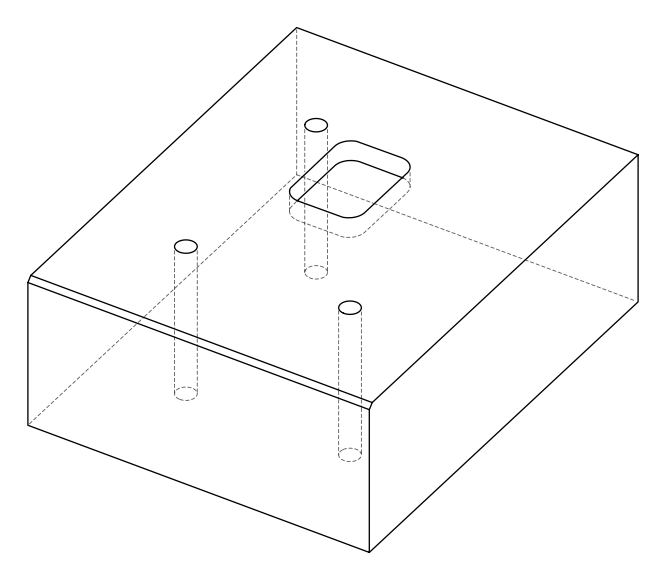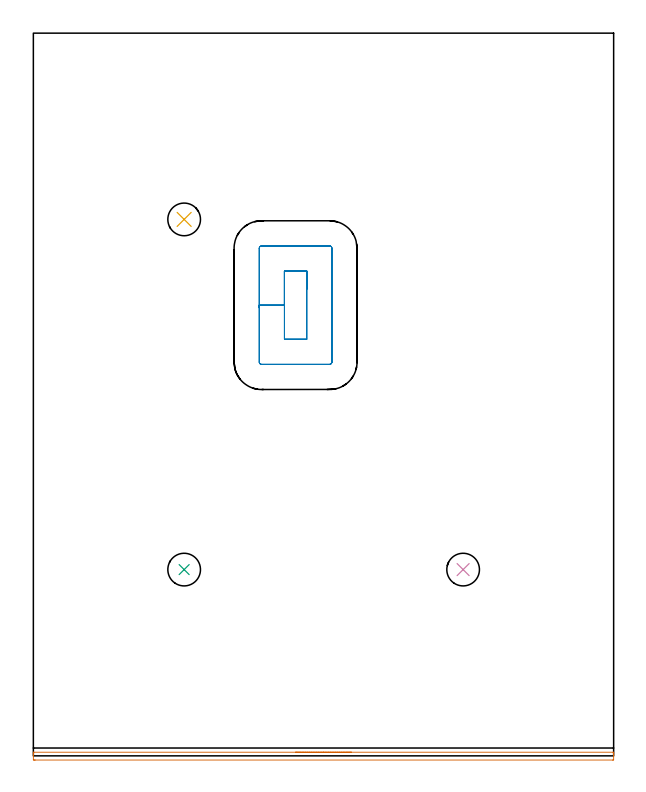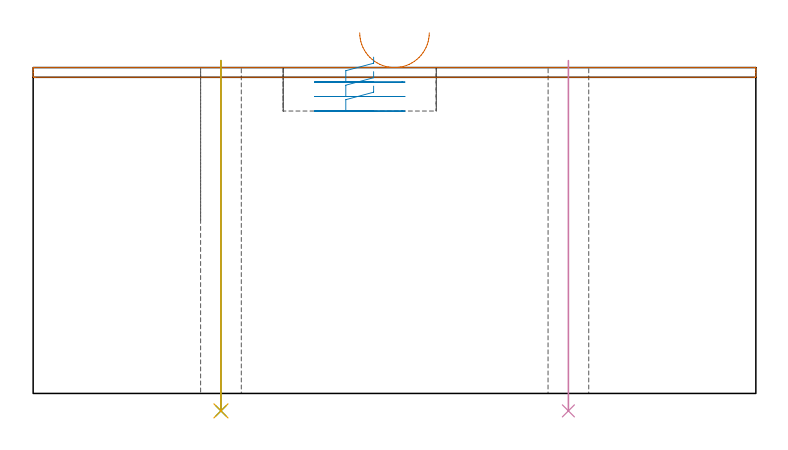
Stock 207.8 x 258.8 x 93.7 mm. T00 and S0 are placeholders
(PLAN: 5 operations, 2 tool changes, 4.6 min)
(1 AREA_MILL | FG_CHAMFER_SURFACE | UGT0205_001 | 1.82 min | 817 mm3)
(2 MILL_RECTANGULAR_POCKET | POCKET_RECTANGULAR_STRAIGHT | UGT0201_100 | Follow Part, ap 4.5, ae 75% | 1.6 min | 32195 mm3)
(3 DRILL_THROUGH_HOLE_FROM_SOLID_MATERIAL | STEP1HOLE | UGT0301_512 | 0.4 min | 10061 mm3)
(4 DRILL_THROUGH_HOLE_FROM_SOLID_MATERIAL_1 | STEP1HOLE_1 | UGT0301_512 | 0.4 min | 10057 mm3)
(5 DRILL_THROUGH_HOLE_FROM_SOLID_MATERIAL_2 | STEP1HOLE_2 | UGT0301_512 | 0.4 min | 10057 mm3)
(TOOL UGT0205_001 | Chamfer Mill 20 x 3 x 45 deg. | D20 FL50 Z2)
(TOOL UGT0201_100 | End Mill 18 mm | D18 FL22 Z2)
(TOOL UGT0301_512 | Carbide Drill 11.7 mm | D11.7 PA118 FL94 Z2)
(OP 1 AREA_MILL)
G17 G21 G94 G90
T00 M6
G54
G17 G0 G90 X93.9 Y1.3 S1061 M3
G43 Z103.7 H0
G94 G1 X93.938 Z102.828 F250.
X94.052 Z101.963
X94.241 Z101.112
X94.503 Z100.28
X94.837 Z99.474
X95.24 Z98.7
X95.708 Z97.964
X96.24 Z97.272
X96.829 Z96.629
X97.472 Z96.039
X98.164 Z95.508
X98.9 Z95.04
X99.674 Z94.637
X100.48 Z94.303
X101.312 Z94.041
X102.164 Z93.852
X103.028 Z93.738
X103.9 Z93.7
X207.618
X207.79 Y1.297 Z93.688
X207.793 Y1.272 Z93.663
X207.8 Y0.882 Z93.282
Y0.621 Z93.02
Y-0.1 Z92.295
Y-1.346 Z91.051
X207.798 Y-1.491 Z90.905
X207.359 Y-1.5 Z90.9
X0.629
X0.44 Y-1.498 Z90.902
X0.003 Y-1.491 Z90.905
X0. Y-1.346 Z91.051
Y-0.1 Z92.295
Y0.62 Z93.02
Y0.882 Z93.282
X0.007 Y1.272 Z93.663
X0.01 Y1.304 Z93.695
X0.178 Y1.3 Z93.7
X103.9
X104.772 Z93.738
X105.636 Z93.852
X106.488 Z94.041
X107.32 Z94.303
X108.126 Z94.637
X108.9 Z95.04
X109.636 Z95.508
X110.328 Z96.039
X110.971 Z96.629
X111.56 Z97.272
X112.092 Z97.964
X112.56 Z98.7
X112.963 Z99.474
X113.297 Z100.28
X113.559 Z101.112
X113.748 Z101.963
X113.862 Z102.828
X113.9 Z103.7
M5
M2
(OP 2 MILL_RECTANGULAR_POCKET)
G17 G21 G94 G90
T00 M6
G54
G17 G0 G90 X97.9 Y167.054 S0 M3
G43 Z103.7 H0
Z96.7
G94 G1 Y173.6 Z94.946 F250.
X89.9 Z92.802
Y161.4 Z89.533
Y149.2 F500.
X97.9
Y173.6
X89.9
Y161.4
X80.9
Y141.
G3 X81.7 Y140.2 R0.8
G1 X106.1
G3 X106.9 Y141. R0.8
G1 Y181.8
G3 X106.1 Y182.6 R0.8
G1 X81.7
G3 X80.9 Y181.8 R0.8
G1 Y161.4
Y160.4
G0 X97.9 Y167.054 Z92.533
G1 Y173.6 Z90.779 F250.
X89.9 Z88.636
Y161.4 Z85.367
Y149.2 F500.
X97.9
Y173.6
X89.9
Y161.4
X80.9
Y141.
G3 X81.7 Y140.2 R0.8
G1 X106.1
G3 X106.9 Y141. R0.8
G1 Y181.8
G3 X106.1 Y182.6 R0.8
G1 X81.7
G3 X80.9 Y181.8 R0.8
G1 Y161.4
Y160.4
G0 X97.9 Y167.054 Z88.367
G1 Y173.6 Z86.613 F250.
X89.9 Z84.469
Y161.4 Z81.2
Y149.2 F500.
X97.9
Y173.6
X89.9
Y161.4
X80.9
Y141.
G3 X81.7 Y140.2 R0.8
G1 X106.1
G3 X106.9 Y141. R0.8
G1 Y181.8
G3 X106.1 Y182.6 R0.8
G1 X81.7
G3 X80.9 Y181.8 R0.8
G1 Y161.4
Y160.4
G0 Z103.7
M5
M2
(OP 3 DRILL_THROUGH_HOLE_FROM_SOLID_MATERIAL)
G17 G21 G94 G90
T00 M6
G54
G17 G0 G90 X54. Y66.7 S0 M3
G43 Z103.7 H0
G94 G81 G98 Z-5.015 F250. R95.7
G80
M5
M2
(OP 4 DRILL_THROUGH_HOLE_FROM_SOLID_MATERIAL_1)
G17 G21 G94 G90
T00 M6
G54
G17 G0 G90 X153.9 Y66.7 S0 M3
G43 Z103.7 H0
G94 G81 G98 Z-5.015 F250. R95.7
G80
M5
M2
(OP 5 DRILL_THROUGH_HOLE_FROM_SOLID_MATERIAL_2)
G17 G21 G94 G90
T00 M6
G54
G17 G0 G90 X54. Y192.1 S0 M3
G43 Z103.7 H0
G94 G81 G98 Z-5.015 F250. R95.7
G80
M5
M2
